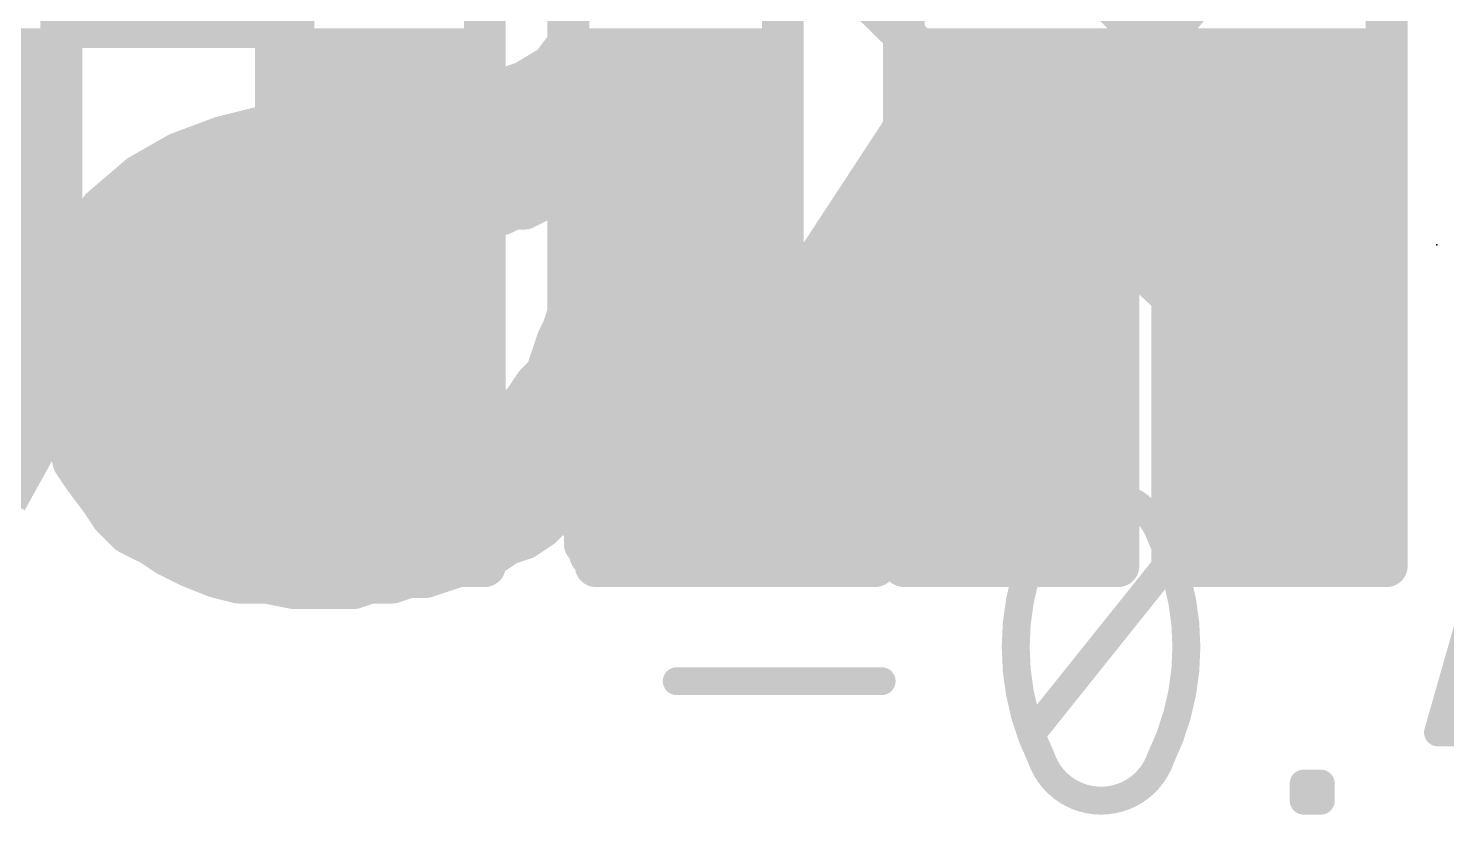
# Model space of a CAD drawing. Extents: x -26.2 to 60.5, y -16.3 to 39.9.
# Drawn here: x 13.949 to 16.528, y 34.27 to 35.7 of the extents above; entities that cross this region are included whole.
import ezdxf

# ---------------------------------------------------------------- set-up
doc = ezdxf.new("R2010")
doc.units = 0
for name, color, linetype in [('21', 41, 'CONTINUOUS'), ('22', 40, 'CONTINUOUS'), ('23', 53, 'CONTINUOUS'), ('24', 53, 'CONTINUOUS'), ('49', 6, 'CONTINUOUS')]:
    doc.layers.add(name, color=color, linetype=linetype)

msp = doc.modelspace()

# ---------------------------------------------------------------- linework, layer by layer
at = {"layer": '21', "const_width": 0.0762}
for points in [[(15.541, 34.722), (15.541, 36.072)], [(14.041, 35.702), (14.061, 35.822)], [(15.321, 35.832), (15.321, 34.962)], [(14.931, 35.672), (14.931, 35.782)], [(14.431, 35.752), (14.431, 35.702)], [(16.061, 35.742), (16.011, 35.682)], [(14.431, 35.702), (14.041, 35.702)], [(16.011, 35.682), (15.971, 35.612)], [(14.901, 35.632), (14.931, 35.672)], [(14.9232, 35.6616), (15.321, 35.6616)], [(15.541, 35.6616), (15.9993, 35.6616)], [(14.851, 35.602), (14.901, 35.632)], [(15.971, 35.612), (15.951, 35.542)], [(14.721, 35.562), (14.791, 35.582)], [(14.791, 35.582), (14.851, 35.602)], [(14.8012, 35.5854), (15.321, 35.5854)], [(15.541, 35.5854), (15.9634, 35.5854)], [(14.651, 35.552), (14.721, 35.562)], [(14.721, 35.562), (14.771, 35.362)], [(14.771, 35.362), (14.721, 35.562)], [(14.381, 35.522), (14.471, 35.532)], [(14.471, 35.532), (14.651, 35.552)], [(14.551, 35.322), (14.471, 35.532)], [(14.471, 35.532), (14.551, 35.322)], [(15.951, 35.542), (15.931, 35.452)], [(14.221, 35.472), (14.301, 35.502)], [(14.301, 35.502), (14.381, 35.522)], [(14.3298, 35.5092), (14.4797, 35.5092)], [(14.4797, 35.5092), (14.7342, 35.5092)], [(14.7342, 35.5092), (15.321, 35.5092)], [(15.541, 35.5092), (15.9437, 35.5092)], [(14.151, 35.432), (14.221, 35.472)], [(15.931, 35.452), (15.931, 34.722)], [(14.081, 35.372), (14.151, 35.432)], [(14.1528, 35.433), (14.5087, 35.433)], [(14.5087, 35.433), (14.7533, 35.433)], [(14.7533, 35.433), (15.321, 35.433)], [(15.541, 35.433), (15.931, 35.433)], [(14.931, 35.412), (14.911, 35.392)], [(14.931, 35.182), (14.931, 35.412)], [(14.041, 35.302), (14.081, 35.372)], [(14.831, 35.372), (14.811, 35.362)], [(14.851, 35.372), (14.831, 35.372)], [(14.891, 35.392), (14.851, 35.372)], [(14.911, 35.392), (14.891, 35.392)], [(14.0723, 35.3568), (14.5377, 35.3568)], [(14.5377, 35.3568), (14.7606, 35.3568)], [(14.731, 35.352), (14.701, 35.342)], [(14.751, 35.352), (14.731, 35.352)], [(14.771, 35.362), (14.751, 35.352)], [(14.811, 35.362), (14.771, 35.362)], [(14.931, 35.3568), (15.321, 35.3568)], [(15.541, 35.3568), (15.931, 35.3568)], [(14.551, 35.322), (14.521, 35.312)], [(14.571, 35.322), (14.551, 35.322)], [(14.591, 35.332), (14.571, 35.322)], [(14.631, 35.332), (14.591, 35.332)], [(14.661, 35.342), (14.631, 35.332)], [(14.701, 35.342), (14.661, 35.342)], [(14.011, 35.212), (14.041, 35.302)], [(14.501, 35.302), (14.491, 35.292)], [(14.521, 35.312), (14.501, 35.302)], [(14.0339, 35.2806), (14.4682, 35.2806)], [(14.451, 35.272), (14.441, 35.262)], [(14.491, 35.292), (14.451, 35.272)], [(14.931, 35.2806), (15.321, 35.2806)], [(15.541, 35.2806), (15.931, 35.2806)], [(14.421, 35.252), (14.391, 35.192)], [(14.441, 35.262), (14.421, 35.252)], [(13.991, 35.102), (14.011, 35.212)], [(14.0096, 35.2044), (14.3972, 35.2044)], [(14.391, 35.192), (14.391, 35.172)], [(14.931, 35.2044), (15.321, 35.2044)], [(15.541, 35.2044), (15.931, 35.2044)], [(14.391, 35.172), (14.381, 35.152)], [(14.921, 35.152), (14.931, 35.182)], [(14.381, 35.152), (14.381, 35.102)], [(14.911, 35.132), (14.921, 35.152)], [(13.9958, 35.1282), (14.381, 35.1282)], [(14.891, 35.072), (14.911, 35.132)], [(14.9097, 35.1282), (15.321, 35.1282)], [(15.541, 35.1282), (15.931, 35.1282)], [(14.001, 35.052), (13.991, 35.102)], [(14.381, 35.102), (14.391, 35.072)], [(14.391, 35.072), (14.391, 35.052)], [(14.871, 35.052), (14.891, 35.072)], [(14.001, 35.002), (14.001, 35.052)], [(14.001, 35.052), (14.391, 35.052)], [(14.391, 35.052), (14.401, 35.032)], [(14.851, 35.022), (14.871, 35.052)], [(14.871, 35.052), (15.321, 35.052)], [(15.541, 35.052), (15.931, 35.052)], [(14.401, 35.032), (14.411, 35.022)], [(14.411, 35.022), (14.421, 35.002)], [(14.831, 35.002), (14.851, 35.022)], [(14.021, 34.962), (14.001, 35.002)], [(14.421, 35.002), (14.441, 34.992)], [(14.441, 34.992), (14.451, 34.982)], [(14.801, 34.982), (14.831, 35.002)], [(14.0141, 34.9758), (14.4634, 34.9758)], [(14.031, 34.912), (14.021, 34.962)], [(14.451, 34.982), (14.491, 34.962)], [(14.491, 34.962), (14.511, 34.962)], [(14.511, 34.962), (14.531, 34.952)], [(14.721, 34.952), (14.761, 34.972)], [(14.761, 34.972), (14.801, 34.982)], [(14.7762, 34.9758), (15.321, 34.9758)], [(15.321, 34.962), (15.331, 34.942)], [(15.541, 34.9758), (15.931, 34.9758)], [(14.531, 34.952), (14.551, 34.952)], [(14.551, 34.952), (14.571, 34.942)], [(14.571, 34.942), (14.621, 34.942)], [(14.621, 34.942), (14.671, 34.952)], [(14.671, 34.952), (14.721, 34.952)], [(15.331, 34.942), (15.331, 34.852)], [(14.051, 34.882), (14.031, 34.912)], [(14.0393, 34.8996), (15.331, 34.8996)], [(14.081, 34.842), (14.051, 34.882)], [(15.541, 34.8996), (15.931, 34.8996)], [(14.951, 34.862), (14.931, 34.832)], [(14.951, 34.802), (14.951, 34.862)], [(14.101, 34.812), (14.081, 34.842)], [(14.931, 34.832), (14.901, 34.812)], [(15.331, 34.852), (15.341, 34.832)], [(15.341, 34.832), (15.341, 34.812)], [(14.0934, 34.8234), (14.9181, 34.8234)], [(14.131, 34.782), (14.101, 34.812)], [(14.901, 34.812), (14.881, 34.792)], [(14.951, 34.8234), (15.341, 34.8234)], [(15.341, 34.812), (15.351, 34.792)], [(15.541, 34.8234), (15.931, 34.8234)], [(14.171, 34.762), (14.131, 34.782)], [(14.881, 34.792), (14.851, 34.772)], [(14.961, 34.792), (14.951, 34.802)], [(14.961, 34.762), (14.961, 34.792)], [(15.351, 34.792), (15.351, 34.762)], [(14.201, 34.742), (14.171, 34.762)], [(14.821, 34.762), (14.791, 34.742)], [(14.851, 34.772), (14.821, 34.762)], [(14.971, 34.752), (14.961, 34.762)], [(15.351, 34.762), (15.361, 34.742)], [(14.1932, 34.7472), (14.7988, 34.7472)], [(14.241, 34.722), (14.201, 34.742)], [(14.791, 34.742), (14.671, 34.702)], [(14.971, 34.742), (14.971, 34.752)], [(14.971, 34.7472), (15.3584, 34.7472)], [(14.981, 34.732), (14.971, 34.742)], [(14.981, 34.722), (14.981, 34.732)], [(15.361, 34.742), (15.371, 34.732)], [(15.371, 34.732), (15.371, 34.722)], [(15.541, 34.7472), (15.931, 34.7472)], [(14.291, 34.702), (14.241, 34.722)], [(14.331, 34.692), (14.291, 34.702)], [(14.641, 34.702), (14.611, 34.692)], [(14.671, 34.702), (14.641, 34.702)], [(15.371, 34.722), (14.981, 34.722)], [(15.931, 34.722), (15.541, 34.722)], [(14.381, 34.692), (14.331, 34.692)], [(14.431, 34.682), (14.381, 34.692)], [(14.541, 34.682), (14.431, 34.682)], [(14.571, 34.692), (14.541, 34.682)], [(14.611, 34.692), (14.571, 34.692)]]:
    msp.add_lwpolyline(points, dxfattribs=at)
at = {"layer": '21', "const_width": 0.0381}
for points in [[(14.041, 35.721, 1), (14.041, 35.6829)], [(14.0222, 35.7051, 1), (14.0598, 35.6989)], [(14.412, 35.702, 1), (14.4501, 35.702)], [(14.431, 35.6829, 1), (14.431, 35.721)], [(16.0275, 35.6725, 1), (15.9945, 35.6915)], [(14.9232, 35.6806, 1), (14.9232, 35.6425)], [(14.9462, 35.6606, 1), (14.9158, 35.6834)], [(15.321, 35.6425, 1), (15.321, 35.6806)], [(15.541, 35.6806, 1), (15.541, 35.6425)], [(15.9964, 35.6942, 1), (16.0256, 35.6698)], [(15.9993, 35.6425, 1), (15.9993, 35.6806)], [(14.9108, 35.6157, 1), (14.8912, 35.6483)], [(14.912, 35.672, 1), (14.9501, 35.672)], [(14.8858, 35.6434, 1), (14.9162, 35.6206)], [(15.9893, 35.6068, 1), (15.9527, 35.6172)], [(14.785, 35.6001, 1), (14.797, 35.5639)], [(14.8012, 35.6044, 1), (14.8012, 35.5663)], [(14.7962, 35.5637, 1), (14.7858, 35.6003)], [(14.8412, 35.6183, 1), (14.8608, 35.5857)], [(14.857, 35.5839, 1), (14.845, 35.6201)], [(15.321, 35.5663, 1), (15.321, 35.6044)], [(15.541, 35.6044, 1), (15.541, 35.5663)], [(15.9545, 35.6215, 1), (15.9875, 35.6025)], [(15.9634, 35.5663, 1), (15.9634, 35.6044)], [(14.7395, 35.5666, 1), (14.7025, 35.5574)], [(14.7395, 35.5666, 1), (14.7025, 35.5574)], [(14.7158, 35.5803, 1), (14.7262, 35.5437)], [(14.7237, 35.5431, 1), (14.7183, 35.5809)], [(14.4888, 35.5388, 1), (14.4532, 35.5252)], [(14.4888, 35.5388, 1), (14.4532, 35.5252)], [(14.4689, 35.5509, 1), (14.4731, 35.5131)], [(14.4731, 35.5131, 1), (14.4689, 35.5509)], [(14.6483, 35.5709, 1), (14.6537, 35.5331)], [(14.6531, 35.5331, 1), (14.6489, 35.5709)], [(15.9327, 35.5472, 1), (15.9693, 35.5368)], [(15.9696, 35.5379, 1), (15.9324, 35.5461)], [(14.2964, 35.5205, 1), (14.3056, 35.4835)], [(14.3077, 35.4842, 1), (14.2943, 35.5198)], [(14.3298, 35.5282, 1), (14.3298, 35.4901)], [(14.3789, 35.5409, 1), (14.3831, 35.5031)], [(14.3856, 35.5035, 1), (14.3764, 35.5405)], [(14.4797, 35.5282, 1), (14.4797, 35.4901)], [(14.4797, 35.4901, 1), (14.4797, 35.5282)], [(14.7342, 35.5282, 1), (14.7342, 35.4901)], [(14.7342, 35.4901, 1), (14.7342, 35.5282)], [(15.321, 35.4901, 1), (15.321, 35.5282)], [(15.541, 35.5282, 1), (15.541, 35.4901)], [(15.9437, 35.4901, 1), (15.9437, 35.5282)], [(14.2143, 35.4898, 1), (14.2277, 35.4542)], [(14.2305, 35.4555, 1), (14.2115, 35.4885)], [(15.9501, 35.452, 1), (15.912, 35.452)], [(14.1415, 35.4485, 1), (14.1605, 35.4155)], [(14.1528, 35.452, 1), (14.1528, 35.4139)], [(14.1634, 35.4175, 1), (14.1386, 35.4465)], [(14.5087, 35.452, 1), (14.5087, 35.4139)], [(14.5087, 35.4139, 1), (14.5087, 35.452)], [(14.7533, 35.452, 1), (14.7533, 35.4139)], [(14.7533, 35.4139, 1), (14.7533, 35.452)], [(15.321, 35.4139, 1), (15.321, 35.452)], [(15.541, 35.452, 1), (15.541, 35.4139)], [(15.9124, 35.4561, 1), (15.9496, 35.4479)], [(15.931, 35.4139, 1), (15.931, 35.452)], [(14.9501, 35.412, 1), (14.912, 35.412)], [(14.9445, 35.3985, 1), (14.9175, 35.4255)], [(14.0975, 35.3625, 1), (14.0645, 35.3815)], [(14.831, 35.391, 1), (14.831, 35.3529)], [(14.8395, 35.355, 1), (14.8225, 35.389)], [(14.851, 35.3529, 1), (14.851, 35.391)], [(14.891, 35.4111, 1), (14.891, 35.373)], [(14.8995, 35.375, 1), (14.8825, 35.409)], [(14.8975, 35.4055, 1), (14.9245, 35.3785)], [(14.911, 35.373, 1), (14.911, 35.4111)], [(14.0723, 35.3758, 1), (14.0723, 35.3377)], [(14.0686, 35.3865, 1), (14.0934, 35.3575)], [(14.5377, 35.3758, 1), (14.5377, 35.3377)], [(14.5377, 35.3377, 1), (14.5377, 35.3758)], [(14.731, 35.3711, 1), (14.731, 35.333)], [(14.737, 35.3339, 1), (14.725, 35.3701)], [(14.7425, 35.369, 1), (14.7595, 35.335)], [(14.751, 35.333, 1), (14.751, 35.3711)], [(14.771, 35.3811, 1), (14.771, 35.343)], [(14.7525, 35.3574, 1), (14.7895, 35.3666)], [(14.7525, 35.3574, 1), (14.7895, 35.3666)], [(14.7606, 35.3377, 1), (14.7606, 35.3758)], [(14.7795, 35.345, 1), (14.7625, 35.379)], [(14.8025, 35.379, 1), (14.8195, 35.345)], [(14.811, 35.343, 1), (14.811, 35.3811)], [(14.8425, 35.389, 1), (14.8595, 35.355)], [(14.931, 35.3758, 1), (14.931, 35.3377)], [(15.321, 35.3377, 1), (15.321, 35.3758)], [(15.541, 35.3758, 1), (15.541, 35.3377)], [(15.931, 35.3377, 1), (15.931, 35.3758)], [(14.551, 35.3411, 1), (14.551, 35.303)], [(14.557, 35.3039, 1), (14.545, 35.3401)], [(14.571, 35.303, 1), (14.571, 35.3411)], [(14.591, 35.3511, 1), (14.591, 35.313)], [(14.5995, 35.315, 1), (14.5825, 35.349)], [(14.625, 35.3501, 1), (14.637, 35.3139)], [(14.631, 35.313, 1), (14.631, 35.3511)], [(14.661, 35.361, 1), (14.661, 35.3229)], [(14.667, 35.3239, 1), (14.655, 35.3601)], [(14.695, 35.3601, 1), (14.707, 35.3239)], [(14.701, 35.3229, 1), (14.701, 35.361)], [(14.0591, 35.296, 1), (14.0229, 35.308)], [(14.4925, 35.319, 1), (14.5095, 35.285)], [(14.5145, 35.2885, 1), (14.4875, 35.3155)], [(14.515, 35.3301, 1), (14.527, 35.2939)], [(14.5295, 35.295, 1), (14.5125, 35.329)], [(14.5332, 35.3152, 1), (14.5688, 35.3288)], [(14.5332, 35.3152, 1), (14.5688, 35.3288)], [(14.5625, 35.339, 1), (14.5795, 35.305)], [(14.0339, 35.2996, 1), (14.0339, 35.2615)], [(14.0245, 35.3115, 1), (14.0575, 35.2925)], [(14.4425, 35.289, 1), (14.4595, 35.255)], [(14.4645, 35.2585, 1), (14.4375, 35.2855)], [(14.4682, 35.2615, 1), (14.4682, 35.2996)], [(14.4775, 35.3055, 1), (14.5045, 35.2785)], [(14.4995, 35.275, 1), (14.4825, 35.309)], [(14.931, 35.2996, 1), (14.931, 35.2615)], [(15.321, 35.2615, 1), (15.321, 35.2996)], [(15.541, 35.2996, 1), (15.541, 35.2615)], [(15.931, 35.2615, 1), (15.931, 35.2996)], [(14.4125, 35.269, 1), (14.4295, 35.235)], [(14.438, 35.2435, 1), (14.404, 35.2605)], [(14.4275, 35.2755, 1), (14.4545, 35.2485)], [(14.4495, 35.245, 1), (14.4325, 35.279)], [(14.0096, 35.2234, 1), (14.0096, 35.1853)], [(13.9929, 35.218, 1), (14.0291, 35.206)], [(14.0297, 35.2086, 1), (13.9923, 35.2154)], [(14.4101, 35.192, 1), (14.372, 35.192)], [(14.3972, 35.1853, 1), (14.3972, 35.2234)], [(14.931, 35.2234, 1), (14.931, 35.1853)], [(15.321, 35.1853, 1), (15.321, 35.2234)], [(15.541, 35.2234, 1), (15.541, 35.1853)], [(15.931, 35.1853, 1), (15.931, 35.2234)], [(14.374, 35.2005, 1), (14.408, 35.1835)], [(14.408, 35.1635, 1), (14.374, 35.1805)], [(14.9491, 35.176, 1), (14.9129, 35.188)], [(14.364, 35.1605, 1), (14.398, 35.1435)], [(14.4001, 35.152, 1), (14.362, 35.152)], [(14.372, 35.172, 1), (14.4101, 35.172)], [(14.938, 35.1435, 1), (14.904, 35.1605)], [(14.912, 35.182, 1), (14.9501, 35.182)], [(13.9958, 35.1472, 1), (13.9958, 35.1091)], [(14.381, 35.1091, 1), (14.381, 35.1472)], [(14.9097, 35.1472, 1), (14.9097, 35.1091)], [(14.894, 35.1405, 1), (14.928, 35.1235)], [(14.9291, 35.126, 1), (14.8929, 35.138)], [(14.9029, 35.158, 1), (14.9391, 35.146)], [(15.321, 35.1091, 1), (15.321, 35.1472)], [(15.541, 35.1472, 1), (15.541, 35.1091)], [(15.931, 35.1091, 1), (15.931, 35.1472)], [(14.0097, 35.1057, 1), (13.9723, 35.0983)], [(14.3991, 35.108, 1), (14.3629, 35.096)], [(13.9723, 35.1054, 1), (14.0097, 35.0986)], [(14.362, 35.102, 1), (14.4001, 35.102)], [(14.4101, 35.072, 1), (14.372, 35.072)], [(14.9045, 35.0585, 1), (14.8775, 35.0855)], [(14.0201, 35.052, 1), (13.982, 35.052)], [(14.001, 35.071, 1), (14.001, 35.0329)], [(13.9823, 35.0483, 1), (14.0197, 35.0557)], [(14.408, 35.0605, 1), (14.374, 35.0435)], [(14.3729, 35.066, 1), (14.4091, 35.078)], [(14.391, 35.0329, 1), (14.391, 35.071)], [(14.871, 35.071, 1), (14.871, 35.0329)], [(14.8575, 35.0655, 1), (14.8845, 35.0385)], [(14.8869, 35.0414, 1), (14.8551, 35.0626)], [(14.8729, 35.078, 1), (14.9091, 35.066)], [(15.321, 35.0329, 1), (15.321, 35.071)], [(15.541, 35.071, 1), (15.541, 35.0329)], [(15.931, 35.0329, 1), (15.931, 35.071)], [(14.372, 35.052, 1), (14.4101, 35.052)], [(14.4145, 35.0455, 1), (14.3875, 35.0185)], [(14.384, 35.0235, 1), (14.418, 35.0405)], [(14.428, 35.0305, 1), (14.394, 35.0135)], [(14.3975, 35.0085, 1), (14.4245, 35.0355)], [(14.8351, 35.0326, 1), (14.8669, 35.0114)], [(14.8645, 35.0085, 1), (14.8375, 35.0355)], [(14.018, 35.0105, 1), (13.984, 34.9935)], [(14.4295, 35.019, 1), (14.4125, 34.985)], [(14.404, 34.9935, 1), (14.438, 35.0105)], [(14.4545, 35.0055, 1), (14.4275, 34.9785)], [(14.4325, 34.975, 1), (14.4495, 35.009)], [(14.8175, 35.0155, 1), (14.8445, 34.9885)], [(14.8416, 34.9861, 1), (14.8204, 35.0179)], [(13.982, 35.002, 1), (14.0201, 35.002)], [(14.0141, 34.9948, 1), (14.0141, 34.9567)], [(14.0397, 34.9657, 1), (14.0023, 34.9583)], [(14.4595, 34.999, 1), (14.4425, 34.965)], [(14.4375, 34.9685, 1), (14.4645, 34.9955)], [(14.4634, 34.9567, 1), (14.4634, 34.9948)], [(14.491, 34.9811, 1), (14.491, 34.943)], [(14.4825, 34.945, 1), (14.4995, 34.979)], [(14.5195, 34.979, 1), (14.5025, 34.945)], [(14.511, 34.943, 1), (14.511, 34.9811)], [(14.7564, 34.9905, 1), (14.7656, 34.9535)], [(14.7695, 34.955, 1), (14.7525, 34.989)], [(14.7762, 34.9948, 1), (14.7762, 34.9567)], [(14.7904, 34.9979, 1), (14.8116, 34.9661)], [(14.8056, 34.9635, 1), (14.7964, 35.0005)], [(15.338, 34.9705, 1), (15.304, 34.9535)], [(15.321, 34.9567, 1), (15.321, 34.9948)], [(15.541, 34.9948, 1), (15.541, 34.9567)], [(15.931, 34.9567, 1), (15.931, 34.9948)], [(14.004, 34.9535, 1), (14.038, 34.9705)], [(14.531, 34.971, 1), (14.531, 34.9329)], [(14.5225, 34.935, 1), (14.5395, 34.969)], [(14.5595, 34.969, 1), (14.5425, 34.935)], [(14.551, 34.9329, 1), (14.551, 34.971)], [(14.571, 34.9611, 1), (14.571, 34.923)], [(14.5625, 34.925, 1), (14.5795, 34.959)], [(14.6173, 34.9607, 1), (14.6247, 34.9233)], [(14.621, 34.923, 1), (14.621, 34.9611)], [(14.671, 34.971, 1), (14.671, 34.9329)], [(14.6747, 34.9333, 1), (14.6673, 34.9707)], [(14.7125, 34.969, 1), (14.7295, 34.935)], [(14.721, 34.9329, 1), (14.721, 34.971)], [(15.302, 34.962, 1), (15.3401, 34.962)], [(15.3501, 34.942, 1), (15.312, 34.942)], [(14.0469, 34.9226, 1), (14.0151, 34.9014)], [(15.314, 34.9335, 1), (15.348, 34.9505)], [(14.0123, 34.9083, 1), (14.0497, 34.9157)], [(14.0393, 34.9186, 1), (14.0393, 34.8805)], [(14.0662, 34.8934, 1), (14.0358, 34.8706)], [(15.331, 34.8805, 1), (15.331, 34.9186)], [(15.541, 34.9186, 1), (15.541, 34.8805)], [(15.931, 34.8805, 1), (15.931, 34.9186)], [(14.0351, 34.8714, 1), (14.0669, 34.8926)], [(14.9701, 34.862, 1), (14.932, 34.862)], [(14.9669, 34.8514, 1), (14.9351, 34.8726)], [(14.0969, 34.8526, 1), (14.0651, 34.8314)], [(14.0658, 34.8306, 1), (14.0962, 34.8534)], [(14.9416, 34.8161, 1), (14.9204, 34.8479)], [(15.348, 34.8605, 1), (15.314, 34.8435)], [(15.312, 34.852, 1), (15.3501, 34.852)], [(15.3601, 34.832, 1), (15.322, 34.832)], [(14.0934, 34.8424, 1), (14.0934, 34.8043)], [(14.1145, 34.8255, 1), (14.0875, 34.7985)], [(14.8904, 34.8279, 1), (14.9116, 34.7961)], [(14.9145, 34.7985, 1), (14.8875, 34.8255)], [(14.9151, 34.8426, 1), (14.9469, 34.8214)], [(14.9181, 34.8043, 1), (14.9181, 34.8424)], [(14.951, 34.8424, 1), (14.951, 34.8043)], [(15.358, 34.8205, 1), (15.324, 34.8035)], [(15.324, 34.8235, 1), (15.358, 34.8405)], [(15.341, 34.8043, 1), (15.341, 34.8424)], [(15.541, 34.8424, 1), (15.541, 34.8043)], [(15.931, 34.8043, 1), (15.931, 34.8424)], [(14.0851, 34.8014, 1), (14.1169, 34.8226)], [(14.1395, 34.799, 1), (14.1225, 34.765)], [(14.8675, 34.8055, 1), (14.8945, 34.7785)], [(14.8916, 34.7761, 1), (14.8704, 34.8079)], [(14.9645, 34.8155, 1), (14.9375, 34.7885)], [(14.932, 34.802, 1), (14.9701, 34.802)], [(14.9801, 34.792, 1), (14.942, 34.792)], [(14.9475, 34.7785, 1), (14.9745, 34.8055)], [(15.322, 34.812, 1), (15.3601, 34.812)], [(15.3701, 34.792, 1), (15.332, 34.792)], [(15.334, 34.7835, 1), (15.368, 34.8005)], [(14.1175, 34.7685, 1), (14.1445, 34.7955)], [(14.1816, 34.7779, 1), (14.1604, 34.7461)], [(14.1625, 34.745, 1), (14.1795, 34.779)], [(14.815, 34.7801, 1), (14.827, 34.7439)], [(14.8316, 34.7461, 1), (14.8104, 34.7779)], [(14.8404, 34.7879, 1), (14.8616, 34.7561)], [(14.857, 34.7539, 1), (14.845, 34.7901)], [(14.9745, 34.7755, 1), (14.9475, 34.7485)], [(15.368, 34.7705, 1), (15.334, 34.7535)], [(14.1932, 34.7662, 1), (14.1932, 34.7281)], [(14.2095, 34.759, 1), (14.1925, 34.725)], [(14.1904, 34.7261, 1), (14.2116, 34.7579)], [(14.7804, 34.7579, 1), (14.8016, 34.7261)], [(14.797, 34.7239, 1), (14.785, 34.7601)], [(14.7988, 34.7281, 1), (14.7988, 34.7662)], [(14.942, 34.762, 1), (14.9801, 34.762)], [(14.9901, 34.752, 1), (14.952, 34.752)], [(14.971, 34.7662, 1), (14.971, 34.7281)], [(14.9845, 34.7555, 1), (14.9575, 34.7285)], [(14.9575, 34.7385, 1), (14.9845, 34.7655)], [(15, 34.732, 1), (14.9619, 34.732)], [(15.332, 34.762, 1), (15.3701, 34.762)], [(15.3745, 34.7555, 1), (15.3475, 34.7285)], [(15.344, 34.7335, 1), (15.378, 34.7505)], [(15.3901, 34.732, 1), (15.352, 34.732)], [(15.3584, 34.7281, 1), (15.3584, 34.7662)], [(15.541, 34.7662, 1), (15.541, 34.7281)], [(15.931, 34.7281, 1), (15.931, 34.7662)], [(14.2481, 34.7397, 1), (14.2339, 34.7043)], [(14.2325, 34.705, 1), (14.2495, 34.739)], [(14.2956, 34.7205, 1), (14.2864, 34.6835)], [(14.641, 34.721, 1), (14.641, 34.6829)], [(14.647, 34.6839, 1), (14.635, 34.7201)], [(14.671, 34.6829, 1), (14.671, 34.721)], [(14.952, 34.742, 1), (14.9901, 34.742)], [(14.9619, 34.722, 1), (15, 34.722)], [(14.981, 34.7411, 1), (14.981, 34.703)], [(14.9675, 34.7185, 1), (14.9945, 34.7455)], [(15.352, 34.722, 1), (15.3901, 34.722)], [(15.3575, 34.7185, 1), (15.3845, 34.7455)], [(15.371, 34.703, 1), (15.371, 34.7411)], [(15.541, 34.7411, 1), (15.541, 34.703)], [(15.522, 34.722, 1), (15.5601, 34.722)], [(15.912, 34.722, 1), (15.9501, 34.722)], [(15.931, 34.703, 1), (15.931, 34.7411)], [(14.2839, 34.6843, 1), (14.2981, 34.7197)], [(14.331, 34.7111, 1), (14.331, 34.673)], [(14.3264, 34.6735, 1), (14.3356, 34.7105)], [(14.3847, 34.7107, 1), (14.3773, 34.6733)], [(14.381, 34.673, 1), (14.381, 34.7111)], [(14.431, 34.7011, 1), (14.431, 34.663)], [(14.4273, 34.6633, 1), (14.4347, 34.7007)], [(14.535, 34.7001, 1), (14.547, 34.6639)], [(14.541, 34.663, 1), (14.541, 34.7011)], [(14.571, 34.7111, 1), (14.571, 34.673)], [(14.577, 34.6739, 1), (14.565, 34.7101)], [(14.605, 34.7101, 1), (14.617, 34.6739)], [(14.611, 34.673, 1), (14.611, 34.7111)], [(14.665, 34.7201, 1), (14.677, 34.6839)]]:
    msp.add_lwpolyline(points, format="xyb", dxfattribs=at)
at = {"layer": '22', "const_width": 0.0762}
for points in [[(16.029, 36.672), (16.029, 35.632)], [(16.419, 34.722), (16.419, 36.462)], [(14.009, 35.142), (14.009, 36.142)], [(15.079, 36.142), (15.609, 35.622)], [(16.029, 35.632), (15.539, 36.142)], [(14.399, 35.882), (14.399, 34.722)], [(14.779, 34.722), (14.779, 35.882)], [(13.629, 35.6616), (14.009, 35.6616)], [(14.399, 35.6616), (14.779, 35.6616)], [(15.5686, 35.6616), (16.0006, 35.6616)], [(16.029, 35.6616), (16.419, 35.6616)], [(15.609, 35.622), (15.019, 34.722)], [(13.629, 35.5854), (14.009, 35.5854)], [(14.399, 35.5854), (14.779, 35.5854)], [(15.585, 35.5854), (16.419, 35.5854)], [(13.629, 35.5092), (14.009, 35.5092)], [(14.399, 35.5092), (14.779, 35.5092)], [(15.5351, 35.5092), (16.419, 35.5092)], [(13.629, 35.433), (14.009, 35.433)], [(14.399, 35.433), (14.779, 35.433)], [(15.4851, 35.433), (16.419, 35.433)], [(13.629, 35.3568), (14.009, 35.3568)], [(14.399, 35.3568), (14.779, 35.3568)], [(15.4351, 35.3568), (16.419, 35.3568)], [(15.489, 34.722), (15.879, 35.352)], [(15.879, 35.352), (16.029, 35.212)], [(13.6213, 35.2806), (14.009, 35.2806)], [(14.399, 35.2806), (14.779, 35.2806)], [(15.3852, 35.2806), (15.8348, 35.2806)], [(15.9555, 35.2806), (16.419, 35.2806)], [(13.6118, 35.2044), (14.009, 35.2044)], [(14.399, 35.2044), (14.779, 35.2044)], [(15.3352, 35.2044), (15.7876, 35.2044)], [(16.029, 35.212), (16.029, 34.722)], [(16.029, 35.2044), (16.419, 35.2044)], [(13.989, 35.032), (14.009, 35.142)], [(13.6, 35.1282), (14.0065, 35.1282)], [(14.399, 35.1282), (14.779, 35.1282)], [(15.2853, 35.1282), (15.7405, 35.1282)], [(16.029, 35.1282), (16.419, 35.1282)], [(13.5465, 35.052), (13.9926, 35.052)], [(14.399, 35.052), (14.779, 35.052)], [(15.2353, 35.052), (15.6933, 35.052)], [(16.029, 35.052), (16.419, 35.052)], [(13.959, 34.932), (13.989, 35.032)], [(12.689, 34.9758), (13.9721, 34.9758)], [(14.399, 34.9758), (14.779, 34.9758)], [(15.1854, 34.9758), (15.6461, 34.9758)], [(16.029, 34.9758), (16.419, 34.9758)], [(13.909, 34.842), (13.959, 34.932)], [(13.0839, 34.8996), (13.941, 34.8996)], [(14.399, 34.8996), (14.779, 34.8996)], [(15.1354, 34.8996), (15.5989, 34.8996)], [(16.029, 34.8996), (16.419, 34.8996)], [(14.399, 34.8234), (14.779, 34.8234)], [(15.0855, 34.8234), (15.5518, 34.8234)], [(16.029, 34.8234), (16.419, 34.8234)], [(14.399, 34.7472), (14.779, 34.7472)], [(15.0355, 34.7472), (15.5046, 34.7472)], [(16.029, 34.7472), (16.419, 34.7472)], [(14.399, 34.722), (14.779, 34.722)], [(15.019, 34.722), (15.489, 34.722)], [(16.029, 34.722), (16.419, 34.722)]]:
    msp.add_lwpolyline(points, dxfattribs=at)
at = {"layer": '22', "const_width": 0.0381}
for points in [[(14.009, 35.6425, 1), (14.009, 35.6806)], [(14.399, 35.6806, 1), (14.399, 35.6425)], [(14.779, 35.6425, 1), (14.779, 35.6806)], [(15.5686, 35.6806, 1), (15.5686, 35.6425)], [(16.0006, 35.6425, 1), (16.0006, 35.6806)], [(16.029, 35.6806, 1), (16.029, 35.6425)], [(16.419, 35.6425, 1), (16.419, 35.6806)], [(15.6249, 35.6116, 1), (15.5931, 35.6324)], [(15.5957, 35.6084, 1), (15.6223, 35.6356)], [(16.0099, 35.632, 1), (16.048, 35.632)], [(16.0153, 35.6188, 1), (16.0427, 35.6452)], [(14.009, 35.5663, 1), (14.009, 35.6044)], [(14.399, 35.6044, 1), (14.399, 35.5663)], [(14.779, 35.5663, 1), (14.779, 35.6044)], [(15.585, 35.6044, 1), (15.585, 35.5663)], [(16.419, 35.5663, 1), (16.419, 35.6044)], [(14.009, 35.4901, 1), (14.009, 35.5282)], [(14.399, 35.5282, 1), (14.399, 35.4901)], [(14.779, 35.4901, 1), (14.779, 35.5282)], [(15.5351, 35.5282, 1), (15.5351, 35.4901)], [(16.419, 35.4901, 1), (16.419, 35.5282)], [(14.009, 35.4139, 1), (14.009, 35.452)], [(14.399, 35.452, 1), (14.399, 35.4139)], [(14.779, 35.4139, 1), (14.779, 35.452)], [(15.4851, 35.452, 1), (15.4851, 35.4139)], [(16.419, 35.4139, 1), (16.419, 35.452)], [(14.009, 35.3377, 1), (14.009, 35.3758)], [(14.399, 35.3758, 1), (14.399, 35.3377)], [(14.779, 35.3377, 1), (14.779, 35.3758)], [(15.4351, 35.3758, 1), (15.4351, 35.3377)], [(15.892, 35.3659, 1), (15.866, 35.3381)], [(15.8952, 35.342, 1), (15.8628, 35.362)], [(16.419, 35.3377, 1), (16.419, 35.3758)], [(14.009, 35.2615, 1), (14.009, 35.2996)], [(14.399, 35.2996, 1), (14.399, 35.2615)], [(14.779, 35.2615, 1), (14.779, 35.2996)], [(15.3852, 35.2996, 1), (15.3852, 35.2615)], [(15.8348, 35.2615, 1), (15.8348, 35.2996)], [(15.9555, 35.2996, 1), (15.9555, 35.2615)], [(16.419, 35.2615, 1), (16.419, 35.2996)], [(14.009, 35.1853, 1), (14.009, 35.2234)], [(14.399, 35.2234, 1), (14.399, 35.1853)], [(14.779, 35.1853, 1), (14.779, 35.2234)], [(15.3352, 35.2234, 1), (15.3352, 35.1853)], [(15.7876, 35.1853, 1), (15.7876, 35.2234)], [(16.048, 35.212, 1), (16.0099, 35.212)], [(16.029, 35.2234, 1), (16.029, 35.1853)], [(16.016, 35.1981, 1), (16.042, 35.2259)], [(16.419, 35.1853, 1), (16.419, 35.2234)], [(14.0277, 35.1386, 1), (13.9903, 35.1454)], [(13.99, 35.142, 1), (14.0281, 35.142)], [(14.0065, 35.1091, 1), (14.0065, 35.1472)], [(14.399, 35.1472, 1), (14.399, 35.1091)], [(14.779, 35.1091, 1), (14.779, 35.1472)], [(15.2853, 35.1472, 1), (15.2853, 35.1091)], [(15.7405, 35.1091, 1), (15.7405, 35.1472)], [(16.029, 35.1472, 1), (16.029, 35.1091)], [(16.419, 35.1091, 1), (16.419, 35.1472)], [(13.9926, 35.0329, 1), (13.9926, 35.071)], [(14.399, 35.071, 1), (14.399, 35.0329)], [(14.779, 35.0329, 1), (14.779, 35.071)], [(15.2353, 35.071, 1), (15.2353, 35.0329)], [(15.6933, 35.0329, 1), (15.6933, 35.071)], [(16.029, 35.071, 1), (16.029, 35.0329)], [(16.419, 35.0329, 1), (16.419, 35.071)], [(13.9703, 35.0354, 1), (14.0077, 35.0286)], [(14.0072, 35.0265, 1), (13.9708, 35.0375)], [(13.9721, 34.9567, 1), (13.9721, 34.9948)], [(14.399, 34.9948, 1), (14.399, 34.9567)], [(14.779, 34.9567, 1), (14.779, 34.9948)], [(15.1854, 34.9948, 1), (15.1854, 34.9567)], [(15.6461, 34.9567, 1), (15.6461, 34.9948)], [(16.029, 34.9948, 1), (16.029, 34.9567)], [(16.419, 34.9567, 1), (16.419, 34.9948)], [(13.9408, 34.9375, 1), (13.9772, 34.9265)], [(13.9757, 34.9227, 1), (13.9423, 34.9413)], [(13.941, 34.8805, 1), (13.941, 34.9186)], [(14.399, 34.9186, 1), (14.399, 34.8805)], [(14.779, 34.8805, 1), (14.779, 34.9186)], [(15.1354, 34.9186, 1), (15.1354, 34.8805)], [(15.5989, 34.8805, 1), (15.5989, 34.9186)], [(16.029, 34.9186, 1), (16.029, 34.8805)], [(16.419, 34.8805, 1), (16.419, 34.9186)], [(14.399, 34.8424, 1), (14.399, 34.8043)], [(14.779, 34.8043, 1), (14.779, 34.8424)], [(15.0855, 34.8424, 1), (15.0855, 34.8043)], [(15.5518, 34.8043, 1), (15.5518, 34.8424)], [(16.029, 34.8424, 1), (16.029, 34.8043)], [(16.419, 34.8043, 1), (16.419, 34.8424)], [(14.399, 34.7662, 1), (14.399, 34.7281)], [(14.779, 34.7281, 1), (14.779, 34.7662)], [(15.0355, 34.7662, 1), (15.0355, 34.7281)], [(15.5046, 34.7281, 1), (15.5046, 34.7662)], [(16.029, 34.7662, 1), (16.029, 34.7281)], [(16.419, 34.7281, 1), (16.419, 34.7662)], [(14.399, 34.7411, 1), (14.399, 34.703)], [(14.38, 34.722, 1), (14.4181, 34.722)], [(14.7599, 34.722, 1), (14.798, 34.722)], [(14.779, 34.703, 1), (14.779, 34.7411)], [(15.019, 34.7411, 1), (15.019, 34.703)], [(15.0031, 34.7324, 1), (15.0349, 34.7116)], [(15.4728, 34.732, 1), (15.5052, 34.712)], [(15.489, 34.703, 1), (15.489, 34.7411)], [(16.0099, 34.722, 1), (16.048, 34.722)], [(16.029, 34.7411, 1), (16.029, 34.703)], [(16.4, 34.722, 1), (16.4381, 34.722)], [(16.419, 34.703, 1), (16.419, 34.7411)]]:
    msp.add_lwpolyline(points, format="xyb", dxfattribs=at)
at = {"layer": '23'}
msp.add_point((16.51, 35.306), dxfattribs=at)
at = {"layer": '24'}
msp.add_point((16.51, 35.306), dxfattribs=at)
at = {"layer": '49'}
for points, const_width in [([(15.8996, 34.8542, 0.3205), (15.7909, 34.7766)], 0.0508), ([(16.0082, 34.7766, 0.3205), (15.8996, 34.8542)], 0.0508), ([(15.8996, 34.8669, 1), (15.8996, 34.8415)], 0.0254), ([(15.8996, 34.8415, 1), (15.8996, 34.8669)], 0.0254), ([(15.7909, 34.7766, 0.1139), (15.7444, 34.5748)], 0.0508), ([(15.7789, 34.7807, 1), (15.8029, 34.7725)], 0.0254), ([(15.8023, 34.771, 1), (15.7795, 34.7822)], 0.0254), ([(16.0548, 34.5748, 0.1139), (16.0082, 34.7766)], 0.0508), ([(16.0197, 34.7822, 1), (15.9968, 34.771)], 0.0254), ([(15.9962, 34.7725, 1), (16.0203, 34.7807)], 0.0254), ([(16.0337, 34.7221, 1), (16.0138, 34.738)], 0.0254), ([(15.7444, 34.5748, 0.1139), (15.7909, 34.373)], 0.0508), ([(15.7571, 34.5748, 1), (15.7317, 34.5748)], 0.0254), ([(15.7317, 34.5748, 1), (15.7571, 34.5748)], 0.0254), ([(16.0082, 34.373, 0.1139), (16.0548, 34.5748)], 0.0508), ([(16.0675, 34.5748, 1), (16.0421, 34.5748)], 0.0254), ([(16.0421, 34.5748, 1), (16.0675, 34.5748)], 0.0254), ([(15.1281, 34.5254, 1), (15.1281, 34.5)], 0.0254), ([(15.5006, 34.5, 1), (15.5006, 34.5254)], 0.0254), ([(15.7655, 34.4275, 1), (15.7853, 34.4116)], 0.0254), ([(16.5002, 34.4231, 1), (16.5247, 34.4161)], 0.0254), ([(16.5125, 34.4323, 1), (16.5125, 34.4069)], 0.0254), ([(15.7909, 34.373, 0.3205), (15.8996, 34.2954)], 0.0508), ([(15.8029, 34.3771, 1), (15.7789, 34.3689)], 0.0254), ([(15.7795, 34.3674, 1), (15.8023, 34.3786)], 0.0254), ([(15.8996, 34.2954, 0.3205), (16.0082, 34.373)], 0.0508), ([(15.9968, 34.3786, 1), (16.0197, 34.3674)], 0.0254), ([(16.0203, 34.3689, 1), (15.9962, 34.3771)], 0.0254), ([(16.2808, 34.3264, 1), (16.2554, 34.3264)], 0.0254), ([(16.2681, 34.3391, 1), (16.2681, 34.3137)], 0.0254), ([(16.3119, 34.3264, 1), (16.2865, 34.3264)], 0.0254), ([(16.2992, 34.3137, 1), (16.2992, 34.3391)], 0.0254), ([(15.8996, 34.3081, 1), (15.8996, 34.2827)], 0.0254), ([(15.8996, 34.2827, 1), (15.8996, 34.3081)], 0.0254), ([(16.2681, 34.3081, 1), (16.2681, 34.2827)], 0.0254), ([(16.2554, 34.2954, 1), (16.2808, 34.2954)], 0.0254), ([(16.2865, 34.2954, 1), (16.3119, 34.2954)], 0.0254), ([(16.2992, 34.2827, 1), (16.2992, 34.3081)], 0.0254)]:
    msp.add_lwpolyline(points, format="xyb", dxfattribs=dict(at, const_width=const_width))
at = {"layer": '49', "const_width": 0.0508}
for points in [[(16.6366, 34.8542), (16.5125, 34.4196)], [(15.7754, 34.4196), (16.0238, 34.73)], [(15.1281, 34.5127), (15.5006, 34.5127)], [(16.5125, 34.4196), (16.8229, 34.4196)], [(16.2681, 34.2954), (16.2681, 34.3264)], [(16.2681, 34.3264), (16.2992, 34.3264)], [(16.2992, 34.3264), (16.2992, 34.2954)], [(16.2992, 34.2954), (16.2681, 34.2954)]]:
    msp.add_lwpolyline(points, dxfattribs=at)

doc.saveas('drawing.dxf')
